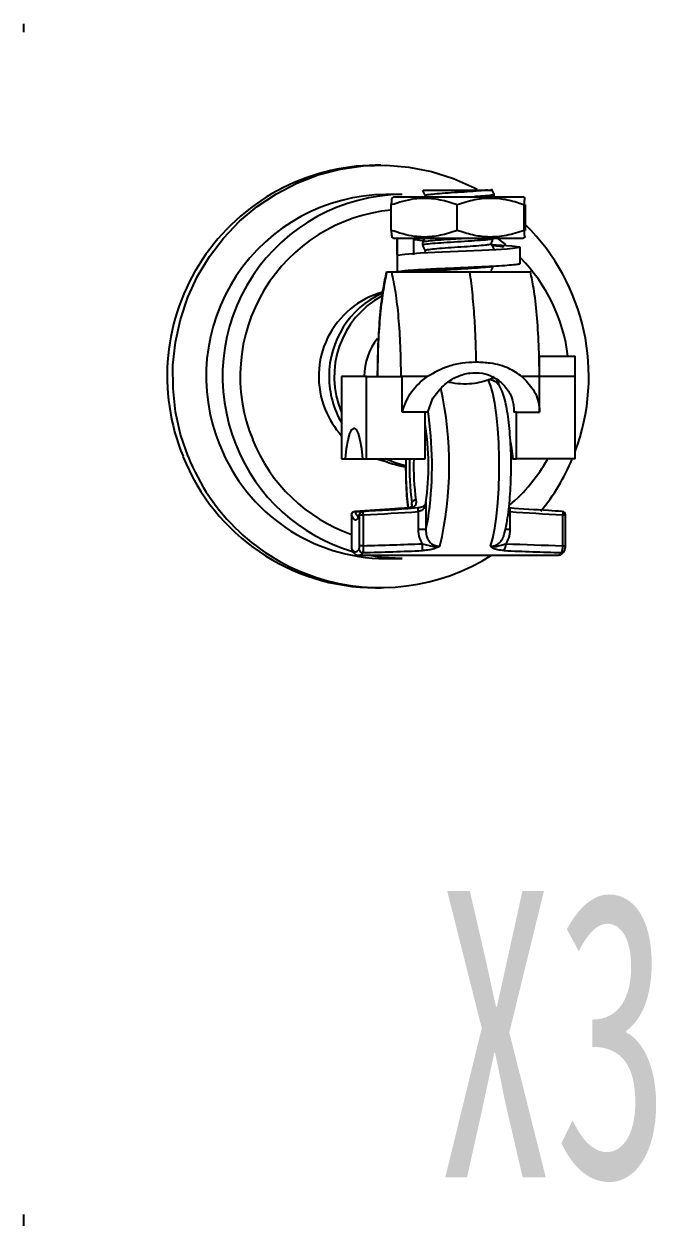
# Model space of a CAD drawing. Header units: millimetres. Extents: x 0 to 6631, y 0 to 4689.
# Drawn here: x 1208.2 to 1296.6, y 3585.8 to 3752.4 of the extents above; entities that cross this region are included whole.
import ezdxf

# ---------------------------------------------------------------- set-up
doc = ezdxf.new("R2010")
doc.units = ezdxf.units.MM
doc.header["$LTSCALE"] = 13
doc.linetypes.add('CENTERX2', pattern=[101.6, 63.5, -12.7, 12.7, -12.7])
for name, color, linetype in [('2', 3, 'Continuous'), ('中心线', 1, 'CENTERX2'), ('几何体', 7, 'Continuous')]:
    doc.layers.add(name, color=color, linetype=linetype)
doc.styles.add('仿宋体', font='')
doc.styles.get('仿宋体').set_extended_font_data('STFangsong')

msp = doc.modelspace()

# ---------------------------------------------------------------- linework, layer by layer
at = {"layer": '中心线'}
msp.add_line((1208.24, 2760.69), (1208.24, 3752.43), dxfattribs=at)
at = {"layer": '几何体'}
for p, q in [((1258.09, 3732.7), (1257.38, 3732.7)), ((1264.02, 3729.23), (1264.04, 3729.16)), ((1261.09, 3728.62), (1258.8, 3728.62)), ((1259.92, 3728.29), (1259.63, 3728.1)), ((1259.92, 3728.29), (1276.68, 3728.29)), ((1264.33, 3728.43), (1264.19, 3728.17)), ((1273.94, 3728.29), (1273.94, 3728.63)), ((1276.68, 3728.29), (1277.96, 3728.29)), ((1278.25, 3728.1), (1277.96, 3728.29)), ((1259.56, 3723.59), (1259.56, 3727.19)), ((1268.77, 3723.59), (1268.77, 3727.19)), ((1278.15, 3723.59), (1278.15, 3727.19)), ((1278.32, 3723.59), (1278.32, 3727.19)), ((1259.62, 3722.68), (1259.92, 3722.49)), ((1259.92, 3722.49), (1276.68, 3722.49)), ((1260.39, 3720.19), (1260.39, 3722.49)), ((1262.68, 3722.49), (1262.68, 3720.19)), ((1273.94, 3722.47), (1273.94, 3722.49)), ((1276.68, 3722.49), (1277.96, 3722.49)), ((1277.96, 3722.49), (1278.26, 3722.68)), ((1260.39, 3722.39), (1260.39, 3720.09)), ((1263.94, 3721.92), (1263.94, 3721.51)), ((1277.56, 3718.94), (1277.56, 3721.24)), ((1260.39, 3720.19), (1260.4, 3720.09)), ((1260.39, 3720.09), (1260.39, 3717.79)), ((1264.33, 3720.77), (1264.15, 3720.41)), ((1258.94, 3717.79), (1259.64, 3717.79)), ((1263.94, 3718.09), (1263.94, 3717.67)), ((1280.28, 3706.04), (1285.24, 3706.04)), ((1280.28, 3703.19), (1280.28, 3706.04)), ((1285.24, 3703.19), (1285.24, 3706.04)), ((1271.44, 3705.19), (1271.32, 3705.19)), ((1252.63, 3703.19), (1252.63, 3691.69)), ((1256.1, 3703.19), (1252.63, 3703.19)), ((1256.1, 3691.69), (1256.1, 3703.19)), ((1256.1, 3703.19), (1261.07, 3703.19)), ((1261.07, 3698.19), (1261.07, 3703.19)), ((1280.28, 3698.19), (1280.28, 3703.19)), ((1285.25, 3703.19), (1280.28, 3703.19)), ((1285.25, 3691.69), (1285.25, 3703.19)), ((1264.67, 3698.19), (1265.37, 3700.15)), ((1264.28, 3698.19), (1261.07, 3698.19)), ((1264.67, 3698.19), (1264.28, 3698.19)), ((1264.28, 3691.69), (1264.28, 3698.19)), ((1277.08, 3698.19), (1276.69, 3698.19)), ((1277.08, 3698.19), (1280.28, 3698.19)), ((1277.08, 3691.69), (1277.08, 3698.19)), ((1252.63, 3691.69), (1253.17, 3691.69)), ((1253.17, 3691.69), (1255.56, 3691.69)), ((1255.56, 3691.69), (1256.1, 3691.69)), ((1256.1, 3691.69), (1264.28, 3691.69)), ((1276.54, 3691.69), (1276.29, 3691.69)), ((1276.54, 3691.69), (1277.08, 3691.69)), ((1285.25, 3691.69), (1277.08, 3691.69)), ((1254.46, 3684.36), (1254.46, 3684.36)), ((1262.45, 3685.28), (1262.45, 3685.58)), ((1262.46, 3685.33), (1262.45, 3685.58)), ((1263.35, 3681.84), (1263.35, 3684.33)), ((1264.4, 3685.58), (1264.4, 3681.84)), ((1276.13, 3684.33), (1276.13, 3681.84)), ((1253.99, 3683.86), (1253.99, 3679.56)), ((1254, 3683.86), (1253.99, 3683.86)), ((1254, 3683.86), (1254, 3679.56)), ((1255.13, 3679.56), (1255.13, 3683.86)), ((1255.13, 3683.86), (1255.65, 3683.86)), ((1255.65, 3683.86), (1255.65, 3679.56)), ((1283.53, 3679.56), (1283.53, 3683.86)), ((1283.53, 3683.86), (1283.89, 3683.86)), ((1283.89, 3679.56), (1283.89, 3683.86)), ((1264.4, 3681.84), (1263.35, 3681.84)), ((1276.13, 3681.84), (1275.43, 3681.84)), ((1253.99, 3679.56), (1254, 3679.56)), ((1255.65, 3679.56), (1255.13, 3679.56)), ((1283.53, 3679.56), (1283.89, 3679.56)), ((1255.05, 3678.23), (1282.83, 3678.23)), ((1258.8, 3677.76), (1261.09, 3677.76)), ((1257.38, 3673.68), (1258.09, 3673.68))]:
    msp.add_line(p, q, dxfattribs=at)
at = {"layer": '几何体', "flags": 128}
for points in [[(1231.19, 3692.04), (1230.14, 3695.11), (1229.44, 3698.28), (1229.08, 3701.51), (1229.07, 3704.77), (1229.42, 3708), (1230.12, 3711.17), (1231.15, 3714.25), (1232.51, 3717.19), (1234.18, 3719.96), (1236.15, 3722.53), (1238.37, 3724.87), (1240.84, 3726.94), (1243.52, 3728.72), (1246.37, 3730.19), (1249.37, 3731.34), (1252.47, 3732.14), (1255.64, 3732.59), (1258.84, 3732.69), (1262.04, 3732.42), (1265.18, 3731.81), (1268.24, 3730.84), (1271.17, 3729.54), (1271.58, 3729.33)], [(1274.34, 3722.49), (1274.97, 3722.04), (1275.51, 3721.63)], [(1273.61, 3721.62), (1274.22, 3721.59), (1276.42, 3721.44), (1277.49, 3721.29), (1277.48, 3721.19), (1276.88, 3721.09), (1275.76, 3720.99), (1274.15, 3720.89), (1272.21, 3720.79), (1270.03, 3720.69), (1266.69, 3720.54), (1263.66, 3720.39), (1261.47, 3720.24), (1260.39, 3720.09), (1260.39, 3720.09)], [(1273.44, 3679.5), (1273.76, 3680.6), (1274.04, 3682), (1274.28, 3683.66), (1274.46, 3685.53), (1274.59, 3687.55), (1274.65, 3689.66), (1274.65, 3691.81), (1274.58, 3693.92), (1274.46, 3695.94), (1274.27, 3697.81), (1274.04, 3699.47), (1273.76, 3700.87), (1273.44, 3701.97), (1273.09, 3702.74)], [(1264.81, 3697.58), (1264.8, 3697.61), (1264.7, 3698.26)], [(1253.17, 3691.69), (1253.33, 3693.13), (1253.54, 3694.33), (1253.79, 3695.24), (1254.07, 3695.8), (1254.37, 3695.99), (1254.66, 3695.8), (1254.94, 3695.24), (1255.19, 3694.33), (1255.4, 3693.13), (1255.56, 3691.69)], [(1276.24, 3694.01), (1276.38, 3693.13), (1276.54, 3691.69)], [(1259.05, 3691.24), (1257.52, 3691.67), (1257.47, 3691.69)], [(1261.55, 3690.72), (1260.2, 3691.09), (1258.74, 3691.69)], [(1254.53, 3684.31), (1254.49, 3684.35), (1254.46, 3684.36)], [(1261.94, 3684.75), (1261.9, 3684.81), (1261.86, 3684.83), (1261.85, 3684.83)], [(1276.03, 3684.83), (1276.06, 3684.82), (1276.09, 3684.77), (1276.11, 3684.69), (1276.13, 3684.59), (1276.13, 3684.46), (1276.13, 3684.33)], [(1283.42, 3684.36), (1283.43, 3684.36), (1283.46, 3684.33), (1283.49, 3684.28), (1283.51, 3684.2), (1283.53, 3684.1), (1283.53, 3683.98), (1283.53, 3683.86)], [(1255.13, 3683.86), (1254.99, 3683.54), (1254.85, 3683.31), (1254.71, 3683.17), (1254.56, 3683.13), (1254.42, 3683.17), (1254.27, 3683.31), (1254.13, 3683.54), (1254, 3683.86)], [(1255.13, 3683.86), (1255.13, 3683.95), (1255.15, 3684.03)], [(1264.4, 3681.84), (1264.67, 3683.07), (1264.71, 3683.27)], [(1254.06, 3679.08), (1254.19, 3678.92), (1254.31, 3678.82), (1254.44, 3678.75), (1254.56, 3678.73), (1254.69, 3678.75), (1254.81, 3678.82), (1254.94, 3678.92), (1255.06, 3679.08)], [(1261.09, 3677.76), (1258.19, 3677.93), (1256.3, 3678.23)]]:
    msp.add_lwpolyline(points, dxfattribs=at)
at = {"layer": '几何体'}
for centre, radius, start, end in [((1257.71, 3703.25), 29.45, 90.6473, 202.3631), ((1259.08, 3703.24), 25.38, 90.6258, 202.3846), ((1261.37, 3703.24), 25.38, 90.6258, 202.3846), ((1261.76, 3703.23), 23.3, 95.4149, 202.321), ((1257.34, 3703.19), 29.82, 339.4071, 45.2703), ((1260.96, 3703.24), 23.45, 6.8507, 44.7145), ((1261.66, 3703.2), 12.23, 105.6781, 202.1836), ((1263.62, 3703.25), 12.74, 114.9271, 180.2524), ((1264.43, 3703.19), 12.83, 118.6475, 203.0986), ((1264.38, 3703.2), 8.58, 141.7125, 180.045), ((1263.77, 3703.18), 12.89, 179.9654, 210.5148), ((1273.11, 3700.87), 1.87, 31.4911, 90.8077), ((1218.34, 3690.81), 49.33, 346.7422, 12.6031), ((1261.67, 3703.13), 12.21, 201.8609, 222.2063), ((1214.22, 3690.77), 51.04, 351.5529, 7.6647), ((1229.35, 3690.68), 35.42, 351.7358, 9.534), ((1261.68, 3702.96), 23.13, 201.7653, 250.5706), ((1258.9, 3702.81), 25.05, 201.6182, 269.7681), ((1261.29, 3702.9), 25.18, 201.7184, 253.5118), ((1257.5, 3702.76), 29.08, 201.6356, 269.7507), ((1258.07, 3702.59), 28.88, 201.4284, 302.4868), ((1263.45, 3702.86), 12.42, 244.062, 261.038), ((1314.74, 3690.63), 53.14, 178.8626, 186.3212), ((1298.06, 3690.62), 35.96, 178.2881, 188.0413), ((1296.54, 3690.64), 33.86, 178.2232, 188.008), ((1261.13, 3703.01), 23.24, 309.8982, 330.8417), ((1257.53, 3703.07), 29.59, 320.79, 337.3917), ((1262.96, 3685.38), 0.544, 84.5164, 158.1044), ((1254.49, 3683.86), 0.5, 93.119, 180), ((1254.51, 3683.79), 0.522, 88.6434, 172.308), ((1255.38, 3684.43), 0.864, 187.7169, 247.6542), ((1255.62, 3683.86), 0.5, 92.9994, 159.8607), ((1254.2, 3683.94), 1.45, 356.6671, 16.6049), ((1261.38, 3684.32), 1.97, 0.3377, 15.0413), ((1283.39, 3683.86), 0.5, 0, 86.881), ((1256.83, 3679.42), 7.11, 355.674, 3.3125), ((1273.75, 3679.76), 1.81, 330.9982, 2.1872), ((1254.53, 3679.05), 0.464, 177.3332, 215.1218), ((1254.96, 3678.92), 0.697, 277.9365, 331.9342), ((1255.57, 3679.1), 0.514, 183.2117, 269.9615), ((1282.73, 3678.92), 0.697, 277.9365, 331.9342), ((1283.35, 3679.06), 0.472, 269.5272, 323.8582)]:
    msp.add_arc(centre, radius, start, end, dxfattribs=at)
for centre, major_axis, ratio, start_param, end_param in [((1226.23, 3690.73), (66.13, 0), 0.107368, 5.154621, 5.28286), ((1226.26, 3690.73), (68.68, 0), 0.110657, 5.154621, 5.28286), ((1311.79, 3690.73), (66.04, 0), 0.11508, 4.141918, 4.270157), ((1230.75, 3690.73), (103.92, 0), 0.110657, 4.954355, 5.037412), ((1307.48, 3690.73), (99.93, 0), 0.11508, 4.387366, 4.470423), ((1230.69, 3690.73), (104.1, 0), 0.120079, 4.953806, 5.037412), ((1307.2, 3690.73), (99.76, 0), 0.125304, 4.387366, 4.470972)]:
    msp.add_ellipse(centre, major_axis=major_axis, ratio=ratio, start_param=start_param, end_param=end_param, dxfattribs=at)
for points, knots in [([(1263.94, 3729.17), (1264.01, 3729.04), (1264.13, 3728.79), (1264.26, 3728.55), (1264.32, 3728.42)], [0, 0, 0, 0, 0.507019, 1, 1, 1, 1]), ([(1264.02, 3729.23), (1264.18, 3729.23), (1264.52, 3729.23), (1265.65, 3729.23), (1267.1, 3729.23), (1268.75, 3729.23), (1270.37, 3729.23), (1271.8, 3729.23), (1272.61, 3729.23), (1272.92, 3729.23), (1272.99, 3729.23)], [0, 0, 0, 0, 0.1408, 0.281601, 0.422095, 0.560119, 0.697396, 0.832652, 0.966706, 1, 1, 1, 1]), ([(1272.99, 3729.23), (1272.9, 3729.22), (1272.51, 3729.17), (1271.48, 3729.07), (1269.76, 3728.95), (1267.92, 3728.84), (1266.22, 3728.71), (1264.97, 3728.6), (1264.34, 3728.5), (1264.39, 3728.45), (1264.41, 3728.43)], [0, 0, 0, 0, 0.0414563, 0.1927771, 0.3430767, 0.4933763, 0.6446971, 0.7947151, 0.9455725, 1, 1, 1, 1]), ([(1272.99, 3729.23), (1273.23, 3729.23), (1273.61, 3729.23), (1273.58, 3729.23), (1273.58, 3729.23)], [0, 0, 0, 0, 0.628552, 1, 1, 1, 1]), ([(1273.94, 3728.64), (1273.87, 3728.76), (1273.75, 3729.02), (1273.62, 3729.27), (1273.56, 3729.39)], [0, 0, 0, 0, 0.500002, 1, 1, 1, 1]), ([(1259.64, 3728.08), (1259.64, 3728.09), (1259.62, 3728.16), (1259.6, 3727.86), (1259.57, 3727.41), (1259.56, 3727.19)], [0, 0, 0, 0, 0.058491, 0.524182, 1, 1, 1, 1]), ([(1259.56, 3727.19), (1260.64, 3727.53), (1262.48, 3728.12), (1265.21, 3728.14), (1267.21, 3727.74), (1268.38, 3727.33), (1268.77, 3727.19)], [0, 0, 0, 0, 0.356439, 0.608129, 0.868454, 1, 1, 1, 1]), ([(1268.77, 3727.19), (1269.59, 3727.46), (1271.25, 3728), (1273.71, 3728.19), (1276.04, 3727.89), (1277.45, 3727.42), (1278.15, 3727.19)], [0, 0, 0, 0, 0.267276, 0.541818, 0.768445, 1, 1, 1, 1]), ([(1273.85, 3728.64), (1273.87, 3728.61), (1273.92, 3728.55), (1273.11, 3728.44), (1272.09, 3728.35), (1271.3, 3728.3), (1271.13, 3728.29)], [0, 0, 0, 0, 0.218903, 0.561572, 0.907212, 1, 1, 1, 1]), ([(1278.15, 3727.19), (1278.17, 3727.47), (1278.2, 3728), (1278.23, 3728.05), (1278.24, 3728.08)], [0, 0, 0, 0, 0.5206473, 1, 1, 1, 1]), ([(1268.77, 3723.59), (1268.38, 3723.45), (1267.23, 3723.05), (1265.24, 3722.64), (1262.5, 3722.65), (1260.64, 3723.25), (1259.56, 3723.59)], [0, 0, 0, 0, 0.131547, 0.383647, 0.643559, 1, 1, 1, 1]), ([(1259.56, 3723.59), (1259.57, 3723.31), (1259.6, 3722.8), (1259.63, 3722.74), (1259.64, 3722.72)], [0, 0, 0, 0, 0.549403, 1, 1, 1, 1]), ([(1264.23, 3722.49), (1264.2, 3722.43), (1264.1, 3722.24), (1264.01, 3722.06), (1263.94, 3721.93)], [0, 0, 0, 0, 0.326936, 1, 1, 1, 1]), ([(1270.37, 3722.49), (1270.19, 3722.48), (1269.4, 3722.43), (1267.82, 3722.33), (1265.99, 3722.21), (1264.64, 3722.09), (1263.96, 3722), (1264.02, 3721.94), (1264.03, 3721.93)], [0, 0, 0, 0, 0.066094, 0.279573, 0.4945, 0.707579, 0.921849, 1, 1, 1, 1]), ([(1278.15, 3723.59), (1277.33, 3723.32), (1275.67, 3722.78), (1273.21, 3722.59), (1270.88, 3722.89), (1269.48, 3723.36), (1268.77, 3723.59)], [0, 0, 0, 0, 0.267276, 0.541818, 0.768445, 1, 1, 1, 1]), ([(1273.5, 3721.76), (1273.56, 3721.89), (1273.68, 3722.13), (1273.8, 3722.37), (1273.86, 3722.49)], [0, 0, 0, 0, 0.519174, 1, 1, 1, 1]), ([(1278.24, 3722.72), (1278.24, 3722.7), (1278.22, 3722.61), (1278.19, 3722.91), (1278.17, 3723.36), (1278.15, 3723.59)], [0, 0, 0, 0, 0.107754, 0.549079, 1, 1, 1, 1]), ([(1262.78, 3722.39), (1262.79, 3722.38), (1262.83, 3722.31), (1263.36, 3722.24), (1264.03, 3722.18), (1264.07, 3722.18)], [0, 0, 0, 0, 0.255619, 0.951465, 1, 1, 1, 1]), ([(1263.94, 3721.5), (1264.01, 3721.37), (1264.13, 3721.13), (1264.26, 3720.88), (1264.32, 3720.76)], [0, 0, 0, 0, 0.507019, 1, 1, 1, 1]), ([(1273.85, 3722.47), (1273.86, 3722.44), (1273.9, 3722.38), (1273.12, 3722.28), (1271.7, 3722.16), (1269.83, 3722.04), (1267.83, 3721.92), (1265.99, 3721.8), (1264.64, 3721.68), (1263.93, 3721.58), (1264.01, 3721.52), (1264.04, 3721.5)], [0, 0, 0, 0, 0.068979, 0.192218, 0.316526, 0.439997, 0.563467, 0.687775, 0.811014, 0.934942, 1, 1, 1, 1]), ([(1273.49, 3721.72), (1273.51, 3721.7), (1273.56, 3721.65), (1273.18, 3721.58), (1272.5, 3721.5), (1271.48, 3721.41), (1269.76, 3721.29), (1267.92, 3721.17), (1266.22, 3721.05), (1264.97, 3720.93), (1264.34, 3720.83), (1264.39, 3720.78), (1264.41, 3720.77)], [0, 0, 0, 0, 0.062678, 0.170397, 0.20479, 0.330326, 0.455015, 0.579704, 0.70524, 0.829695, 0.954847, 1, 1, 1, 1]), ([(1273.94, 3720.97), (1273.87, 3721.1), (1273.75, 3721.35), (1273.62, 3721.6), (1273.56, 3721.72)], [0, 0, 0, 0, 0.500002, 1, 1, 1, 1]), ([(1273.66, 3721.51), (1273.93, 3721.49), (1274.76, 3721.41), (1275.3, 3721.32), (1275.18, 3721.26), (1275.15, 3721.24)], [0, 0, 0, 0, 0.261084, 0.820778, 1, 1, 1, 1]), ([(1258.87, 3717.79), (1258.71, 3717.06), (1258.35, 3715.37), (1257.96, 3711.85), (1257.67, 3707.65), (1257.63, 3704.67), (1257.61, 3703.19)], [0, 0, 0, 0, 0.202891, 0.469211, 0.734914, 1, 1, 1, 1]), ([(1258.94, 3717.79), (1258.75, 3716.88), (1258.37, 3715.07), (1257.96, 3711.47), (1257.69, 3707.45), (1257.66, 3704.61), (1257.64, 3703.19)], [0, 0, 0, 0, 0.249999, 0.5, 0.750001, 1, 1, 1, 1]), ([(1260.94, 3703.19), (1260.92, 3704.61), (1260.89, 3707.45), (1260.62, 3711.47), (1260.21, 3715.07), (1259.83, 3716.88), (1259.64, 3717.79)], [0, 0, 0, 0, 0.249999, 0.5, 0.750001, 1, 1, 1, 1]), ([(1259.64, 3717.79), (1259.77, 3717.79), (1260.05, 3717.79), (1261, 3717.79), (1262.28, 3717.79), (1264.31, 3717.79), (1267.16, 3717.79), (1269.42, 3717.79), (1270.55, 3717.79)], [0, 0, 0, 0, 0.1274172, 0.2501178, 0.3708143, 0.5004071, 0.7495589, 1, 1, 1, 1]), ([(1277.48, 3718.94), (1277.5, 3718.92), (1277.54, 3718.87), (1276.96, 3718.79), (1275.84, 3718.69), (1274.22, 3718.59), (1272.24, 3718.49), (1269.69, 3718.37), (1266.61, 3718.24), (1263.55, 3718.09), (1261.21, 3717.94), (1260.67, 3717.84), (1260.39, 3717.79)], [0, 0, 0, 0, 0.045002, 0.132435, 0.218768, 0.306321, 0.392821, 0.480014, 0.609732, 0.740327, 0.869803, 1, 1, 1, 1]), ([(1268.91, 3718.34), (1268.36, 3718.31), (1266.98, 3718.22), (1264.99, 3718.09), (1263.27, 3717.94), (1262.87, 3717.84), (1262.68, 3717.79)], [0, 0, 0, 0, 0.180163, 0.454508, 0.726494, 1, 1, 1, 1]), ([(1273.85, 3718.63), (1273.86, 3718.61), (1273.9, 3718.55), (1273.12, 3718.45), (1271.7, 3718.33), (1269.83, 3718.21), (1267.82, 3718.09), (1266.02, 3717.97), (1264.78, 3717.87), (1264.48, 3717.81), (1264.38, 3717.79)], [0, 0, 0, 0, 0.079148, 0.220557, 0.363191, 0.504865, 0.646538, 0.789172, 0.930581, 1, 1, 1, 1]), ([(1271.44, 3705.19), (1271.42, 3706.17), (1271.38, 3708.12), (1271.22, 3711.28), (1270.96, 3714.61), (1270.69, 3716.73), (1270.55, 3717.79)], [0, 0, 0, 0, 0.2138674, 0.4277366, 0.7138671, 1, 1, 1, 1]), ([(1270.55, 3717.79), (1271.64, 3717.79), (1273.84, 3717.79), (1276.31, 3717.79), (1277.88, 3717.79), (1278.69, 3717.79), (1279.07, 3717.79), (1279.01, 3717.79), (1278.99, 3717.79)], [0, 0, 0, 0, 0.272364, 0.545955, 0.688334, 0.820957, 0.955708, 1, 1, 1, 1]), ([(1273.5, 3717.93), (1273.56, 3718.06), (1273.68, 3718.3), (1273.8, 3718.54), (1273.86, 3718.65)], [0, 0, 0, 0, 0.519174, 1, 1, 1, 1]), ([(1280.27, 3703.19), (1280.25, 3704.67), (1280.21, 3707.65), (1279.92, 3711.85), (1279.53, 3715.36), (1279.17, 3717.06), (1279.01, 3717.79)], [0, 0, 0, 0, 0.265097, 0.530756, 0.797026, 1, 1, 1, 1]), ([(1271.32, 3705.19), (1270.7, 3705.16), (1269.43, 3705.09), (1267.08, 3704.58), (1265.57, 3703.72), (1264.63, 3703.19)], [0, 0, 0, 0, 0.266654, 0.541385, 1, 1, 1, 1]), ([(1277.82, 3703.19), (1277.23, 3703.59), (1275.95, 3704.48), (1273.68, 3705.08), (1272.1, 3705.16), (1271.44, 3705.19)], [0, 0, 0, 0, 0.327432, 0.722961, 1, 1, 1, 1]), ([(1261.07, 3698.19), (1261.34, 3698.96), (1261.89, 3700.58), (1263.35, 3702.23), (1264.38, 3703), (1264.63, 3703.19)], [0, 0, 0, 0, 0.410682, 0.858247, 1, 1, 1, 1]), ([(1264.63, 3703.19), (1264.29, 3703.19), (1263.64, 3703.19), (1262.79, 3703.19), (1262.11, 3703.19), (1261.56, 3703.19), (1261.23, 3703.19), (1261.1, 3703.19), (1261.07, 3703.19)], [0, 0, 0, 0, 0.233975, 0.449095, 0.621735, 0.7798, 0.949594, 1, 1, 1, 1]), ([(1265.37, 3700.15), (1265.82, 3700.76), (1266.73, 3701.98), (1268.6, 3703.2), (1270.53, 3703.76), (1272.25, 3703.73), (1273.82, 3703.2), (1275.19, 3702.21), (1276.02, 3701.12), (1276.35, 3700.37), (1276.43, 3700.17)], [0, 0, 0, 0, 0.164954, 0.330688, 0.448443, 0.566554, 0.678375, 0.801387, 0.947726, 1, 1, 1, 1]), ([(1267.6, 3702.39), (1268.16, 3702.31), (1269.24, 3702.15), (1270.84, 3702.2), (1272.18, 3702.43), (1272.79, 3702.64), (1273.09, 3702.74)], [0, 0, 0, 0, 0.2675662, 0.5238993, 0.7702858, 1, 1, 1, 1]), ([(1273.09, 3702.74), (1273.12, 3702.75), (1273.47, 3702.88), (1273.89, 3703.09), (1273.88, 3703.15), (1273.87, 3703.17)], [0, 0, 0, 0, 0.0656082, 0.6488416, 1, 1, 1, 1]), ([(1274.73, 3701.8), (1274.73, 3701.8), (1274.73, 3701.81), (1274.63, 3702.04), (1274.53, 3702.36), (1274.34, 3702.66), (1274.28, 3702.77)], [0, 0, 0, 0, 0.140087, 0.406212, 0.799834, 1, 1, 1, 1]), ([(1277.82, 3703.19), (1278.39, 3702.61), (1279.6, 3701.39), (1280.22, 3699.54), (1280.27, 3698.42), (1280.28, 3698.19)], [0, 0, 0, 0, 0.410645, 0.877492, 1, 1, 1, 1]), ([(1280.28, 3703.19), (1280.28, 3703.19), (1280.26, 3703.19), (1280.12, 3703.19), (1279.78, 3703.19), (1279.09, 3703.19), (1278.35, 3703.19), (1277.82, 3703.19)], [0, 0, 0, 0, 0.050272, 0.220214, 0.378002, 0.550604, 1, 1, 1, 1]), ([(1276.31, 3690.83), (1276.31, 3690.88), (1276.32, 3691.55), (1276.28, 3692.85), (1276.19, 3694.67), (1276.04, 3696.39), (1275.84, 3697.97), (1275.59, 3699.39), (1275.26, 3700.64), (1274.97, 3701.4), (1274.74, 3701.8), (1274.71, 3701.85)], [0, 0, 0, 0, 0.009489, 0.142667, 0.276012, 0.409896, 0.544911, 0.682136, 0.823995, 0.977875, 1, 1, 1, 1]), ([(1276.43, 3700.17), (1276.55, 3699.71), (1276.71, 3699.06), (1276.7, 3698.38), (1276.69, 3698.19)], [0, 0, 0, 0, 0.711751, 1, 1, 1, 1]), ([(1261.58, 3691.69), (1261.58, 3691.4), (1261.58, 3690.92), (1261.57, 3689.82), (1261.61, 3688.37), (1261.71, 3686.57), (1261.8, 3685.38), (1261.87, 3684.85), (1261.87, 3684.83)], [0, 0, 0, 0, 0.119718, 0.201352, 0.463915, 0.726875, 0.991016, 1, 1, 1, 1]), ([(1275.28, 3680.97), (1275.3, 3681.01), (1275.43, 3681.4), (1275.63, 3682.31), (1275.89, 3683.78), (1276.08, 3685.45), (1276.22, 3687.23), (1276.3, 3689.03), (1276.3, 3690.25), (1276.31, 3690.83)], [0, 0, 0, 0, 0.01655, 0.183667, 0.359015, 0.525787, 0.688992, 0.850579, 1, 1, 1, 1]), ([(1263.01, 3685.92), (1263.02, 3685.81), (1263.05, 3685.54), (1262.94, 3685.21), (1262.68, 3684.96), (1262.36, 3684.81), (1262.08, 3684.77), (1261.94, 3684.75)], [0, 0, 0, 0, 0.19113, 0.455045, 0.64034, 0.81838, 1, 1, 1, 1]), ([(1261.85, 3684.83), (1261.26, 3684.79), (1258.79, 3684.61), (1256.33, 3684.47), (1254.46, 3684.36)], [0, 0, 0, 0, 0.243288, 1, 1, 1, 1]), ([(1263.28, 3684.83), (1262.66, 3684.79), (1260.1, 3684.61), (1257.53, 3684.47), (1255.59, 3684.36)], [0, 0, 0, 0, 0.243288, 1, 1, 1, 1]), ([(1261.88, 3684.83), (1261.88, 3684.83), (1261.87, 3684.83), (1261.86, 3684.83), (1261.85, 3684.83)], [0, 0, 0, 0, 0.369881, 1, 1, 1, 1]), ([(1262.46, 3685.33), (1262.45, 3685.23), (1262.44, 3685.06), (1262.33, 3684.96), (1262.14, 3684.87), (1261.96, 3684.84), (1261.88, 3684.83)], [0, 0, 0, 0, 0.402486, 0.66315, 0.841752, 1, 1, 1, 1]), ([(1263.49, 3684.86), (1263.44, 3684.85), (1263.38, 3684.83), (1263.31, 3684.84), (1263.28, 3684.84)], [0, 0, 0, 0, 0.6547532, 1, 1, 1, 1]), ([(1264.4, 3685.58), (1264.37, 3685.4), (1264.31, 3685.09), (1264.09, 3684.71), (1263.83, 3684.48), (1263.61, 3684.39), (1263.45, 3684.35), (1263.39, 3684.34), (1263.35, 3684.33)], [0, 0, 0, 0, 0.322413, 0.569131, 0.760582, 0.899161, 0.941211, 1, 1, 1, 1]), ([(1264.39, 3685.67), (1264.38, 3685.63), (1264.36, 3685.43), (1264.24, 3685.22), (1263.96, 3685.01), (1263.71, 3684.9), (1263.54, 3684.87), (1263.49, 3684.86)], [0, 0, 0, 0, 0.1058795, 0.5086755, 0.7272134, 0.9071591, 1, 1, 1, 1]), ([(1283.42, 3684.36), (1282.79, 3684.39), (1280.32, 3684.53), (1277.86, 3684.7), (1276.03, 3684.83)], [0, 0, 0, 0, 0.256461, 1, 1, 1, 1]), ([(1255.15, 3684.03), (1255.12, 3683.94), (1255.03, 3683.72), (1254.9, 3683.58), (1254.94, 3683.6), (1254.95, 3683.6)], [0, 0, 0, 0, 0.36104, 0.875427, 1, 1, 1, 1]), ([(1263.94, 3679.83), (1263.79, 3680.09), (1263.43, 3680.71), (1263.38, 3681.42), (1263.35, 3681.84)], [0, 0, 0, 0, 0.413036, 1, 1, 1, 1]), ([(1264.4, 3681.84), (1264.41, 3681.53), (1264.43, 3681.04), (1264.66, 3680.47), (1264.93, 3680.07), (1265.2, 3679.83), (1265.59, 3679.6), (1265.94, 3679.49), (1266.25, 3679.5), (1266.35, 3679.5)], [0, 0, 0, 0, 0.269326, 0.428414, 0.525733, 0.691221, 0.735093, 0.916205, 1, 1, 1, 1]), ([(1273.44, 3679.5), (1273.53, 3679.5), (1273.82, 3679.49), (1274.31, 3679.65), (1274.67, 3679.93), (1275.02, 3680.33), (1275.17, 3680.64), (1275.28, 3680.93), (1275.28, 3680.96), (1275.28, 3680.97)], [0, 0, 0, 0, 0.1127051, 0.3563028, 0.5917209, 0.6376671, 0.9724342, 0.9810217, 1, 1, 1, 1]), ([(1276.13, 3681.84), (1276.1, 3681.42), (1276.05, 3680.71), (1275.71, 3680.09), (1275.57, 3679.83)], [0, 0, 0, 0, 0.586964, 1, 1, 1, 1]), ([(1253.99, 3679.56), (1253.99, 3679.52), (1253.99, 3679.39), (1254.01, 3679.17), (1254.06, 3678.97), (1254.11, 3678.83), (1254.15, 3678.79), (1254.15, 3678.78)], [0, 0, 0, 0, 0.137891, 0.4272, 0.785981, 0.993254, 1, 1, 1, 1]), ([(1254, 3679.56), (1254, 3679.51), (1254, 3679.39), (1254.02, 3679.25), (1254.04, 3679.13), (1254.06, 3679.09), (1254.06, 3679.08)], [0, 0, 0, 0, 0.252044, 0.504046, 0.757121, 1, 1, 1, 1]), ([(1255.06, 3679.08), (1255.07, 3679.09), (1255.09, 3679.13), (1255.11, 3679.25), (1255.12, 3679.4), (1255.13, 3679.51), (1255.13, 3679.56)], [0, 0, 0, 0, 0.25538, 0.510786, 0.765429, 1, 1, 1, 1]), ([(1255.65, 3679.56), (1255.65, 3679.46), (1255.65, 3679.24), (1255.64, 3678.95), (1255.61, 3678.7), (1255.59, 3678.63), (1255.57, 3678.59)], [0, 0, 0, 0, 0.235074, 0.489904, 0.745094, 1, 1, 1, 1]), ([(1266.35, 3679.5), (1266.35, 3679.5), (1266.3, 3679.47), (1266.12, 3679.36), (1265.7, 3679.17), (1264.94, 3678.96), (1264.27, 3678.91), (1263.93, 3678.88)], [0, 0, 0, 0, 0.003162, 0.077396, 0.296914, 0.636124, 1, 1, 1, 1]), ([(1263.94, 3679.83), (1264.18, 3679.76), (1264.68, 3679.61), (1265.42, 3679.45), (1265.99, 3679.44), (1266.29, 3679.49), (1266.35, 3679.5), (1266.35, 3679.5)], [0, 0, 0, 0, 0.300437, 0.634414, 0.924764, 0.99629, 1, 1, 1, 1]), ([(1273.44, 3679.5), (1273.44, 3679.5), (1273.49, 3679.49), (1273.75, 3679.44), (1274.24, 3679.45), (1274.87, 3679.61), (1275.34, 3679.76), (1275.57, 3679.83)], [0, 0, 0, 0, 0.00371, 0.075236, 0.365586, 0.699563, 1, 1, 1, 1]), ([(1275.34, 3678.88), (1275.02, 3678.91), (1274.41, 3678.96), (1273.84, 3679.17), (1273.57, 3679.36), (1273.47, 3679.47), (1273.44, 3679.5), (1273.44, 3679.5)], [0, 0, 0, 0, 0.363876, 0.703086, 0.922604, 0.996838, 1, 1, 1, 1]), ([(1283.35, 3678.59), (1283.37, 3678.63), (1283.42, 3678.7), (1283.48, 3678.93), (1283.52, 3679.23), (1283.53, 3679.45), (1283.53, 3679.56)], [0, 0, 0, 0, 0.242425, 0.495266, 0.747427, 1, 1, 1, 1]), ([(1283.73, 3678.79), (1283.74, 3678.8), (1283.78, 3678.85), (1283.82, 3678.96), (1283.86, 3679.12), (1283.89, 3679.33), (1283.89, 3679.5), (1283.89, 3679.56)], [0, 0, 0, 0, 0.074075, 0.227853, 0.444804, 0.783117, 1, 1, 1, 1]), ([(1254.15, 3678.79), (1254.23, 3678.69), (1254.4, 3678.47), (1254.7, 3678.24), (1254.94, 3678.26), (1255, 3678.26)], [0, 0, 0, 0, 0.363879, 0.834199, 1, 1, 1, 1]), ([(1282.89, 3678.27), (1282.96, 3678.26), (1283.2, 3678.25), (1283.49, 3678.48), (1283.66, 3678.7), (1283.73, 3678.79)], [0, 0, 0, 0, 0.1872285, 0.6609825, 1, 1, 1, 1])]:
    msp.add_open_spline(points, degree=3, knots=knots, dxfattribs=at)

# ---------------------------------------------------------------- texts
at = {"layer": '2', "style": '仿宋体', "width": 0.6}
msp.add_text('X3', height=40, dxfattribs=at).set_placement((1265.97, 3591.35))

doc.saveas('drawing.dxf')
